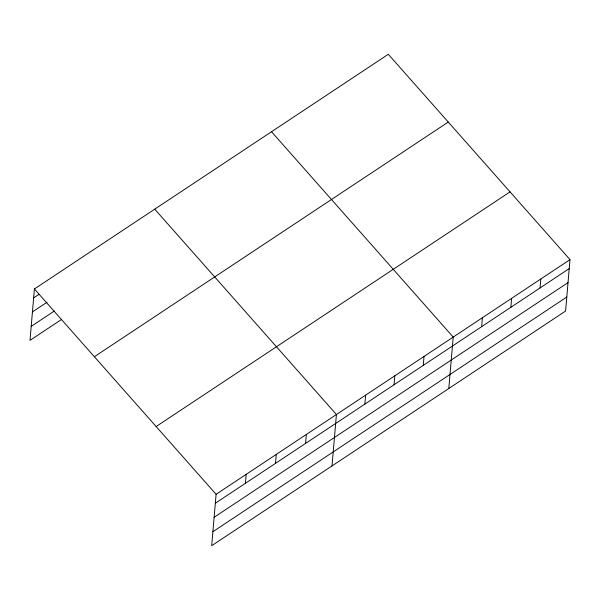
<?xml version="1.0" encoding="UTF-8"?>
<svg xmlns="http://www.w3.org/2000/svg" width="600" height="600" viewBox="0 0 600 600"><rect width="100%" height="100%" fill="white"/><g stroke="black" fill="none" stroke-linecap="round" stroke-linejoin="round"><path stroke-width="0.9" d="M34.41 288.952L216.097 494.303L211.695 545.715L565.59 311.048L570 259.635L388.305 54.285L34.41 288.952L30 340.365L61.627 319.395M245.415 483.315L246.18 474.36M275.498 463.365L276.263 454.41M305.58 443.423L306.345 434.467M332.017 465.93L336.428 414.518L154.733 209.167M364.853 404.115L365.625 395.16M394.05 384.75L394.822 375.795M423.248 365.392L424.02 356.438M448.808 388.485L453.21 337.08L271.522 131.73M481.643 326.67L482.408 317.715M510.84 307.312L511.605 298.358M540.037 287.947L540.803 279M33.638 297.907L39.037 294.33M32.438 311.918L47.093 302.197M31.2 326.355L54.338 311.01M94.365 356.722L448.268 122.055M156.142 426.54L510.045 191.873M216.097 494.303L570 259.635M215.333 503.257L569.235 268.59M214.132 517.268L568.035 282.6M212.895 531.705L566.798 297.038"/></g></svg>
